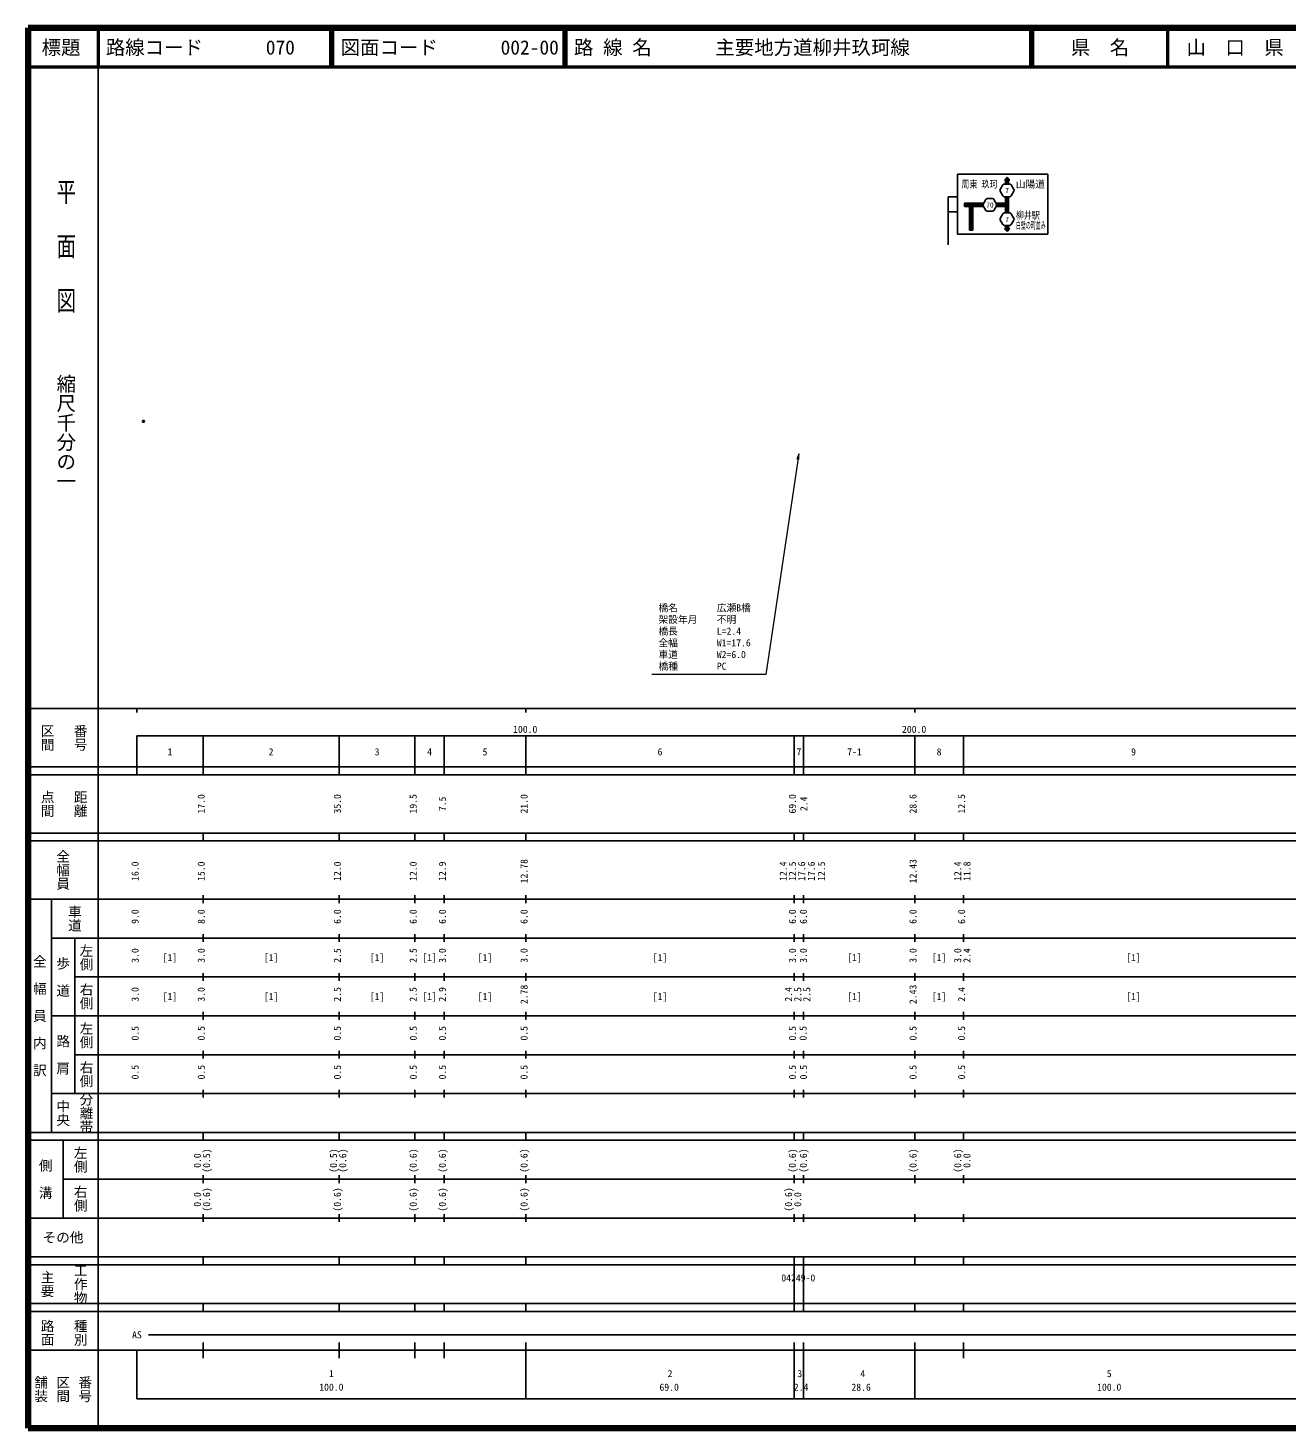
# Model space of a CAD drawing. Units: millimetres on the paper, with parts at other scales. Extents: x 40 to 680, y 20 to 380.
# Drawn here: x 40 to 363.7, y 20 to 380 of the extents above; entities that cross this region are included whole.
import ezdxf
from ezdxf.enums import TextEntityAlignment as Align

# ---------------------------------------------------------------- set-up
doc = ezdxf.new("R2010")
doc.units = ezdxf.units.MM
doc.header["$PDMODE"] = 32
doc.header["$PDSIZE"] = 0.5
doc.layers.add('M-OTRS', color=6, linetype='Continuous')
doc.layers.add('M-TTL-TXT', color=7, linetype='Continuous')
for name, color, linetype, lineweight in [('M-STR-HTXT', 7, 'Continuous', 13), ('M-STR-STRC', 7, 'Continuous', 25), ('M-TTL', 2, 'Continuous', 140), ('M-TTL-BAND', 7, 'Continuous', 25), ('M-TTL-LINE', 7, 'Continuous', 50)]:
    doc.layers.add(name, color=color, linetype=linetype, lineweight=lineweight)
doc.styles.add('@ＭＳ ゴシック', font='')
doc.styles.add('ＭＳ ゴシック', font='')
doc.styles.get('@ＭＳ ゴシック').set_extended_font_data('@MS Gothic')
doc.styles.get('ＭＳ ゴシック').set_extended_font_data('MS Gothic')

# ---------------------------------------------------------------- blocks, each defined once
blk = doc.blocks.new('open_arrow')
at = {"color": 0, "linetype": 'Continuous', "lineweight": -2}
blk.add_lwpolyline([(7.5, 1.25), (0, 0), (7.5, -1.25)], dxfattribs=at)

msp = doc.modelspace()

# ---------------------------------------------------------------- hatches: boundary and pattern name
at = {"layer": 'M-STR-STRC'}
h = msp.add_hatch(dxfattribs=at)
h.set_pattern_fill('USER', color=256, style=0, pattern_type=2)
h.set_pattern_definition([(225, (291.327, 340.868), (0.07071, -0.07071), [])])
h.paths.add_polyline_path([(291.327, 339.863), (291.327, 340.868), (291.043, 340.868), (291.727, 341.609), (292.405, 340.868), (292.127, 340.868), (292.127, 339.863)])
h = msp.add_hatch(dxfattribs=at)
h.set_pattern_fill('USER', color=256, style=0, pattern_type=2)
h.set_pattern_definition([(45, (282.891, 334.14), (-0.07071, 0.07071), [])])
h.paths.add_polyline_path([(282.091, 327.977), (282.891, 327.977), (282.891, 334.14), (285.658, 334.14), (285.568, 334.297), (285.69, 334.94), (280.795, 334.94), (280.795, 334.14), (282.091, 334.14)])
h = msp.add_hatch(dxfattribs=at)
h.set_pattern_fill('USER', color=256, style=0, pattern_type=2)
h.set_pattern_definition([(225, (291.327, 334.94), (0.07071, -0.07071), [])])
h.paths.add_polyline_path([(288.969, 334.14), (291.327, 334.14), (291.327, 332.457), (292.127, 332.457), (292.127, 336.623), (291.327, 336.623), (291.327, 334.94), (288.938, 334.94), (289.06, 334.297)])
h = msp.add_hatch(dxfattribs=at)
h.set_pattern_fill('USER', color=256, style=0, pattern_type=2)
h.set_pattern_definition([(135, (292.127, 328.394), (-0.07071, -0.07071), [])])
h.paths.add_polyline_path([(291.327, 329.217), (291.327, 328.394), (291.049, 328.394), (291.727, 327.677), (292.411, 328.394), (292.127, 328.394), (292.127, 329.217)])

# ---------------------------------------------------------------- linework, layer by layer
at = {"layer": 'M-OTRS'}
msp.add_point((69.68, 278.854), dxfattribs=at)
at = {"layer": 'M-STR-HTXT'}
msp.add_lwpolyline([(238.187, 270.521), (229.673, 213.738), (200.38, 213.738)], dxfattribs=at)
at = {"layer": 'M-STR-STRC'}
for p, q in [((279.03, 342.389), (302.196, 342.389)), ((279.03, 326.945), (279.03, 342.389)), ((302.196, 342.389), (302.196, 326.945)), ((290.667, 339.647), (289.981, 338.459)), ((292.413, 339.863), (291.041, 339.863)), ((291.727, 341.609), (291.043, 340.868)), ((291.043, 340.868), (291.327, 340.868)), ((291.327, 339.863), (291.327, 340.868)), ((291.727, 341.609), (292.428, 340.868)), ((292.127, 339.863), (292.127, 340.868)), ((292.127, 340.868), (292.405, 340.868)), ((293.473, 338.459), (292.787, 339.647)), ((279.03, 336.598), (276.6, 336.598)), ((276.6, 336.598), (276.6, 324.22)), ((285.69, 334.94), (280.795, 334.94)), ((280.795, 334.14), (280.795, 334.94)), ((286.254, 335.917), (285.568, 334.729)), ((288, 336.133), (286.628, 336.133)), ((289.06, 334.729), (288.374, 335.917)), ((291.327, 334.94), (288.938, 334.94)), ((291.327, 334.94), (289.117, 334.94)), ((289.981, 338.027), (290.667, 336.839)), ((292.413, 336.623), (291.041, 336.623)), ((291.327, 334.94), (291.327, 336.623)), ((292.127, 332.457), (292.127, 336.623)), ((292.787, 336.839), (293.473, 338.027)), ((279.03, 332.737), (276.6, 332.737)), ((282.091, 334.14), (280.795, 334.14)), ((282.091, 327.977), (282.091, 334.14)), ((282.891, 327.977), (282.891, 334.14)), ((285.658, 334.14), (282.891, 334.14)), ((285.568, 334.297), (286.254, 333.109)), ((288, 332.893), (286.628, 332.893)), ((288.374, 333.109), (289.06, 334.297)), ((291.327, 334.14), (288.969, 334.14)), ((290.667, 332.241), (289.981, 331.053)), ((292.413, 332.457), (291.041, 332.457)), ((291.327, 332.457), (291.327, 334.14)), ((293.473, 331.053), (292.787, 332.241)), ((282.091, 327.977), (282.891, 327.977)), ((289.981, 330.621), (290.667, 329.433)), ((292.413, 329.217), (291.041, 329.217)), ((291.049, 328.394), (291.727, 327.677)), ((291.049, 328.394), (291.327, 328.394)), ((291.327, 328.394), (291.327, 329.217)), ((292.389, 328.394), (291.727, 327.677)), ((292.127, 328.394), (292.127, 329.217)), ((292.127, 328.394), (292.411, 328.394)), ((292.787, 329.433), (293.473, 330.621)), ((302.196, 326.945), (279.03, 326.945))]:
    msp.add_line(p, q, dxfattribs=at)
for centre, start, end in [((290.355, 338.243), 150, 210), ((291.041, 339.431), 90, 150), ((292.413, 339.431), 30, 90), ((293.099, 338.243), 330, 30), ((286.628, 335.701), 90, 150), ((288, 335.701), 30, 90), ((291.041, 337.055), 210, 270), ((292.413, 337.055), 270, 330), ((285.942, 334.513), 150, 210), ((286.628, 333.325), 210, 270), ((288, 333.325), 270, 330), ((288.686, 334.513), 330, 30), ((291.041, 332.025), 90, 150), ((292.413, 332.025), 30, 90), ((290.355, 330.837), 150, 210), ((291.041, 329.649), 210, 270), ((292.413, 329.649), 270, 330), ((293.099, 330.837), 330, 30)]:
    msp.add_arc(centre, 0.432, start, end, dxfattribs=at)
at = {"layer": 'M-TTL'}
for p, q in [((40, 380), (40, 20)), ((680, 380), (40, 380)), ((40, 20), (680, 20))]:
    msp.add_line(p, q, dxfattribs=at)
at = {"layer": 'M-TTL-BAND'}
for p, q in [((58, 370), (58, 20)), ((40, 205), (579, 205)), ((68, 205), (68, 204)), ((168, 205), (168, 204)), ((268, 205), (268, 204)), ((68, 198), (579, 198)), ((68, 198), (68, 188)), ((85, 188), (85, 198)), ((120, 188), (120, 198)), ((139.5, 188), (139.5, 198)), ((147, 188), (147, 198)), ((168, 188), (168, 198)), ((237, 188), (237, 198)), ((239.4, 188), (239.4, 198)), ((268, 188), (268, 198)), ((280.5, 188), (280.5, 198)), ((40, 190), (579, 190)), ((40, 188), (579, 188)), ((40, 173), (579, 173)), ((85, 171), (85, 173)), ((120, 171), (120, 173)), ((139.5, 171), (139.5, 173)), ((147, 171), (147, 173)), ((168, 171), (168, 173)), ((237, 171), (237, 173)), ((239.4, 171), (239.4, 173)), ((268, 171), (268, 173)), ((280.5, 171), (280.5, 173)), ((40, 171), (579, 171)), ((40, 156), (579, 156)), ((46, 96), (46, 156)), ((85, 155), (85, 157)), ((120, 155), (120, 157)), ((139.5, 155), (139.5, 157)), ((147, 155), (147, 157)), ((168, 155), (168, 157)), ((237, 155), (237, 157)), ((239.4, 155), (239.4, 157)), ((268, 155), (268, 157)), ((280.5, 155), (280.5, 157)), ((46, 146), (579, 146)), ((52, 146), (52, 106)), ((85, 145), (85, 147)), ((120, 145), (120, 147)), ((139.5, 145), (139.5, 147)), ((147, 145), (147, 147)), ((168, 145), (168, 147)), ((237, 145), (237, 147)), ((239.4, 145), (239.4, 147)), ((268, 145), (268, 147)), ((280.5, 145), (280.5, 147)), ((85, 135), (85, 137)), ((120, 135), (120, 137)), ((139.5, 135), (139.5, 137)), ((147, 135), (147, 137)), ((168, 135), (168, 137)), ((237, 135), (237, 137)), ((239.4, 135), (239.4, 137)), ((268, 135), (268, 137)), ((280.5, 135), (280.5, 137)), ((52, 136), (579, 136)), ((46, 126), (579, 126)), ((85, 125), (85, 127)), ((120, 125), (120, 127)), ((139.5, 125), (139.5, 127)), ((147, 125), (147, 127)), ((168, 125), (168, 127)), ((237, 125), (237, 127)), ((239.4, 125), (239.4, 127)), ((268, 125), (268, 127)), ((280.5, 125), (280.5, 127)), ((52, 116), (579, 116)), ((85, 115), (85, 117)), ((120, 115), (120, 117)), ((139.5, 115), (139.5, 117)), ((147, 115), (147, 117)), ((168, 115), (168, 117)), ((237, 115), (237, 117)), ((239.4, 115), (239.4, 117)), ((268, 115), (268, 117)), ((280.5, 115), (280.5, 117)), ((46, 106), (579, 106)), ((85, 105), (85, 107)), ((120, 105), (120, 107)), ((139.5, 105), (139.5, 107)), ((147, 105), (147, 107)), ((168, 105), (168, 107)), ((237, 105), (237, 107)), ((239.4, 105), (239.4, 107)), ((268, 105), (268, 107)), ((280.5, 105), (280.5, 107)), ((40, 96), (579, 96)), ((40, 94), (579, 94)), ((49, 94), (49, 74)), ((85, 94), (85, 96)), ((120, 94), (120, 96)), ((139.5, 94), (139.5, 96)), ((147, 94), (147, 96)), ((168, 94), (168, 96)), ((237, 94), (237, 96)), ((239.4, 94), (239.4, 96)), ((268, 94), (268, 96)), ((280.5, 94), (280.5, 96)), ((49, 84), (579, 84)), ((85, 83), (85, 85)), ((120, 83), (120, 85)), ((139.5, 83), (139.5, 85)), ((147, 83), (147, 85)), ((168, 83), (168, 85)), ((237, 83), (237, 85)), ((239.4, 83), (239.4, 85)), ((268, 83), (268, 85)), ((280.5, 83), (280.5, 85)), ((40, 74), (579, 74)), ((85, 73), (85, 75)), ((120, 73), (120, 75)), ((139.5, 73), (139.5, 75)), ((147, 73), (147, 75)), ((168, 73), (168, 75)), ((237, 73), (237, 75)), ((239.4, 73), (239.4, 75)), ((268, 73), (268, 75)), ((280.5, 73), (280.5, 75)), ((40, 64), (579, 64)), ((40, 62), (579, 62)), ((85, 62), (85, 64)), ((120, 62), (120, 64)), ((139.5, 62), (139.5, 64)), ((147, 62), (147, 64)), ((168, 62), (168, 64)), ((237, 62), (237, 64)), ((237, 62), (237, 52)), ((239.4, 62), (239.4, 64)), ((239.4, 62), (239.4, 52)), ((268, 62), (268, 64)), ((280.5, 62), (280.5, 64)), ((40, 52), (579, 52)), ((85, 50), (85, 52)), ((120, 50), (120, 52)), ((139.5, 50), (139.5, 52)), ((147, 50), (147, 52)), ((168, 50), (168, 52)), ((237, 50), (237, 52)), ((239.4, 50), (239.4, 52)), ((268, 50), (268, 52)), ((280.5, 50), (280.5, 52)), ((40, 50), (579, 50)), ((71, 44), (565, 44)), ((40, 40), (579, 40)), ((68, 40), (68, 27.5)), ((85, 38), (85, 42)), ((120, 38), (120, 42)), ((139.5, 38), (139.5, 42)), ((147, 38), (147, 42)), ((168, 27.5), (168, 42)), ((237, 38), (237, 42)), ((239.4, 38), (239.4, 42)), ((268, 27.5), (268, 42)), ((280.5, 38), (280.5, 42)), ((237, 38), (237, 27.494)), ((239.4, 38), (239.4, 27.482)), ((68, 27.5), (579, 27.5))]:
    msp.add_line(p, q, dxfattribs=at)
at = {"layer": 'M-TTL-LINE'}
for p, q in [((58, 380), (58, 370)), ((117.75, 380), (117.75, 370)), ((118.25, 380), (118.25, 370)), ((177.75, 380), (177.75, 370)), ((178.25, 380), (178.25, 370)), ((297.75, 380), (297.75, 370)), ((298.25, 380), (298.25, 370)), ((333, 380), (333, 370)), ((40, 370), (680, 370))]:
    msp.add_line(p, q, dxfattribs=at)

# ---------------------------------------------------------------- block references
at = {"layer": 'M-STR-HTXT', "xscale": 0.2, "yscale": 0.2, "rotation": 261.5}
msp.add_blockref('open_arrow', (238.187, 270.521), dxfattribs=at)

# ---------------------------------------------------------------- texts
at = {"layer": 'M-STR-HTXT', "style": 'ＭＳ ゴシック'}
for s, p in [('橋名\u3000\u3000\u3000\u3000広瀬B橋', (202.102, 229.43)), ('架設年月\u3000\u3000不明', (202.102, 226.43)), ('橋長\u3000\u3000\u3000\u3000L=2.4', (202.102, 223.43)), ('全幅\u3000\u3000\u3000\u3000W1=17.6', (202.102, 220.43)), ('車道\u3000\u3000\u3000\u3000W2=6.0', (202.102, 217.43)), ('橋種\u3000\u3000\u3000\u3000PC', (202.102, 214.43))]:
    msp.add_text(s, height=1.833, dxfattribs=at).set_placement(p, align=Align.BOTTOM_LEFT)
at = {"layer": 'M-STR-STRC', "style": 'ＭＳ ゴシック'}
for s, height, width, p in [('周東 玖珂', 1.833, 0.8, (280.011, 338.376)), ('7', 1.32, 0.9, (291.241, 337.158)), ('70', 1.32, 0.9, (286.348, 333.428)), ('7', 1.32, 0.9, (291.241, 329.752)), ('柳井駅', 1.833, 0.8, (293.984, 330.382)), ('白壁の町並み', 1.833, 0.5, (293.984, 327.801))]:
    msp.add_text(s, height=height, dxfattribs=dict(at, width=width)).set_placement(p, align=Align.BOTTOM_LEFT)
msp.add_text('山陽道', height=1.833, dxfattribs=at).set_placement((293.984, 338.376), align=Align.BOTTOM_LEFT)
at = {"layer": 'M-TTL-BAND', "style": '@ＭＳ ゴシック', "width": 1.4}
msp.add_text('平  面  図', height=3.666, rotation=270, dxfattribs=at).set_placement((49.777, 306.475), align=Align.MIDDLE_RIGHT)
at = {"layer": 'M-TTL-BAND', "style": '@ＭＳ ゴシック'}
msp.add_text('縮尺千分の一', height=3.666, rotation=270, dxfattribs=at).set_placement((49.777, 261.03), align=Align.MIDDLE_RIGHT)
for s, p in [('区間', (45, 197.5)), ('番号', (53.5, 197.5)), ('点間', (45, 180.5)), ('距離', (53.5, 180.5)), ('全幅員', (49, 163.5)), ('車道', (52, 151)), ('左側', (55, 141)), ('全\u3000幅\u3000員\u3000内\u3000訳', (43, 126)), ('歩\u3000道', (49, 136)), ('右側', (55, 131)), ('左側', (55, 121)), ('路\u3000肩', (49, 116)), ('右側', (55, 111)), ('分離帯', (55, 101)), ('中央', (49, 101)), ('左側', (53.5, 89)), ('側\u3000溝', (44.5, 84)), ('右側', (53.5, 79)), ('工作物', (53.5, 57)), ('主要', (45, 57)), ('路面', (45, 44.5)), ('種別', (53.5, 44.5)), ('舗装', (43.333, 30)), ('区間', (49, 30)), ('番号', (54.667, 30))]:
    msp.add_text(s, height=2.566, rotation=270, dxfattribs=at).set_placement(p, align=Align.MIDDLE_CENTER)
at = {"layer": 'M-TTL-BAND', "style": 'ＭＳ ゴシック'}
for s, p in [('100.0', (167.844, 198.195)), ('200.0', (267.844, 198.195)), ('1', (76.5, 192.405)), ('2', (102.5, 192.405)), ('3', (129.75, 192.405)), ('4', (143.25, 192.405)), ('5', (157.5, 192.405)), ('6', (202.5, 192.405)), ('7', (238.225, 192.405)), ('7-1', (252.5, 192.405)), ('8', (274.25, 192.405)), ('9', (324.25, 192.405)), ('[1]', (76.5, 139.5)), ('[1]', (102.5, 139.5)), ('[1]', (129.75, 139.5)), ('[1]', (143.25, 139.5)), ('[1]', (157.5, 139.5)), ('[1]', (202.5, 139.5)), ('[1]', (252.5, 139.5)), ('[1]', (274.25, 139.5)), ('[1]', (324.25, 139.5)), ('[1]', (76.5, 129.5)), ('[1]', (102.5, 129.5)), ('[1]', (129.75, 129.5)), ('[1]', (143.25, 129.5)), ('[1]', (157.5, 129.5)), ('[1]', (202.5, 129.5)), ('[1]', (252.5, 129.5)), ('[1]', (274.25, 129.5)), ('[1]', (324.25, 129.5)), ('04249-0', (238.056, 57.126)), ('AS', (68, 42.5)), ('1', (118, 32.523)), ('2', (205.07, 32.523)), ('3', (238.441, 32.523)), ('4', (254.64, 32.523)), ('5', (318, 32.523)), ('100.0', (118, 29.033)), ('69.0', (204.854, 29.033)), ('2.4', (238.765, 29.033)), ('28.6', (254.208, 29.033)), ('100.0', (318, 29.033))]:
    msp.add_text(s, height=1.833, dxfattribs=at).set_placement(p, align=Align.BOTTOM_CENTER)
for s, p in [('17.0', (86, 180.5)), ('35.0', (121, 180.5)), ('19.5', (140.5, 180.5)), ('7.5', (148, 180.5)), ('21.0', (169, 180.5)), ('69.0', (238, 180.5)), ('2.4', (240.925, 180.5)), ('28.6', (269, 180.5)), ('12.5', (281.5, 180.5)), ('12.78', (169, 163.174)), ('12.43', (269, 163.174)), ('16.0', (69, 163.174)), ('15.0', (86, 163.174)), ('12.0', (121, 163.174)), ('12.0', (140.5, 163.174)), ('12.9', (148, 163.174)), ('12.4', (235.633, 163.174)), ('12.5', (238.009, 163.174)), ('17.6', (240.385, 163.174)), ('17.6', (242.869, 163.174)), ('12.5', (245.461, 163.174)), ('12.4', (280.5, 163.174)), ('11.8', (282.87, 163.174)), ('9.0', (69, 151.5)), ('8.0', (86, 151.5)), ('6.0', (121, 151.5)), ('6.0', (140.5, 151.5)), ('6.0', (148, 151.5)), ('6.0', (169, 151.5)), ('6.0', (238, 151.5)), ('6.0', (240.82, 151.5)), ('6.0', (269, 151.5)), ('6.0', (281.5, 151.5)), ('3.0', (69, 141.5)), ('3.0', (86, 141.5)), ('2.5', (121, 141.5)), ('2.5', (140.5, 141.5)), ('3.0', (148, 141.5)), ('3.0', (169, 141.5)), ('3.0', (238, 141.5)), ('3.0', (240.82, 141.5)), ('3.0', (269, 141.5)), ('3.0', (280.5, 141.5)), ('2.4', (282.87, 141.5)), ('3.0', (69, 131.5)), ('3.0', (86, 131.5)), ('2.5', (121, 131.5)), ('2.5', (140.5, 131.5)), ('2.9', (148, 131.5)), ('2.78', (169, 131.5)), ('2.4', (237, 131.5)), ('2.5', (239.37, 131.5)), ('2.5', (241.68, 131.5)), ('2.43', (269, 131.5)), ('2.4', (281.5, 131.5)), ('0.5', (69, 121.5)), ('0.5', (86, 121.5)), ('0.5', (121, 121.5)), ('0.5', (140.5, 121.5)), ('0.5', (148, 121.5)), ('0.5', (169, 121.5)), ('0.5', (238, 121.5)), ('0.5', (240.739, 121.5)), ('0.5', (269, 121.5)), ('0.5', (281.5, 121.5)), ('0.5', (69, 111.5)), ('0.5', (86, 111.5)), ('0.5', (121, 111.5)), ('0.5', (140.5, 111.5)), ('0.5', (148, 111.5)), ('0.5', (169, 111.5)), ('0.5', (238, 111.5)), ('0.5', (240.85, 111.5)), ('0.5', (269, 111.5)), ('0.5', (281.5, 111.5)), ('0.0', (85, 88.764)), ('(0.5)', (87.37, 88.764)), ('(0.5)', (120, 88.764)), ('(0.6)', (122.37, 88.764)), ('(0.6)', (140.5, 88.764)), ('(0.6)', (148, 88.764)), ('(0.6)', (169, 88.764)), ('(0.6)', (238, 88.764)), ('(0.6)', (240.824, 88.764)), ('(0.6)', (269, 88.764)), ('(0.6)', (280.5, 88.764)), ('0.0', (282.87, 88.764)), ('0.0', (85, 78.764)), ('(0.6)', (87.37, 78.764)), ('(0.6)', (121, 78.764)), ('(0.6)', (140.5, 78.764)), ('(0.6)', (148, 78.764)), ('(0.6)', (169, 78.764)), ('(0.6)', (237, 78.764)), ('0.0', (239.37, 78.764))]:
    msp.add_text(s, height=1.833, rotation=90, dxfattribs=at).set_placement(p, align=Align.BOTTOM_CENTER)
msp.add_text('その他', height=2.566, dxfattribs=at).set_placement((49, 69), align=Align.MIDDLE_CENTER)
at = {"layer": 'M-TTL-TXT', "style": 'ＭＳ ゴシック'}
for s, p in [('標題', (48.5, 375)), ('県\u3000名', (315.625, 375)), ('山\u3000口\u3000県', (350.375, 375))]:
    msp.add_text(s, height=3.666, dxfattribs=at).set_placement(p, align=Align.MIDDLE_CENTER)
for s, p in [('路線コード', (60, 375)), ('070', (101.142, 375)), ('070', (101.142, 375)), ('070', (101.142, 375)), ('図面コード', (120.38, 375)), ('002-00', (161.521, 375)), ('路 線 名', (180.38, 375)), ('主要地方道柳井玖珂線', (216.734, 375))]:
    msp.add_text(s, height=3.666, dxfattribs=at).set_placement(p, align=Align.MIDDLE_LEFT)

doc.saveas('drawing.dxf')
